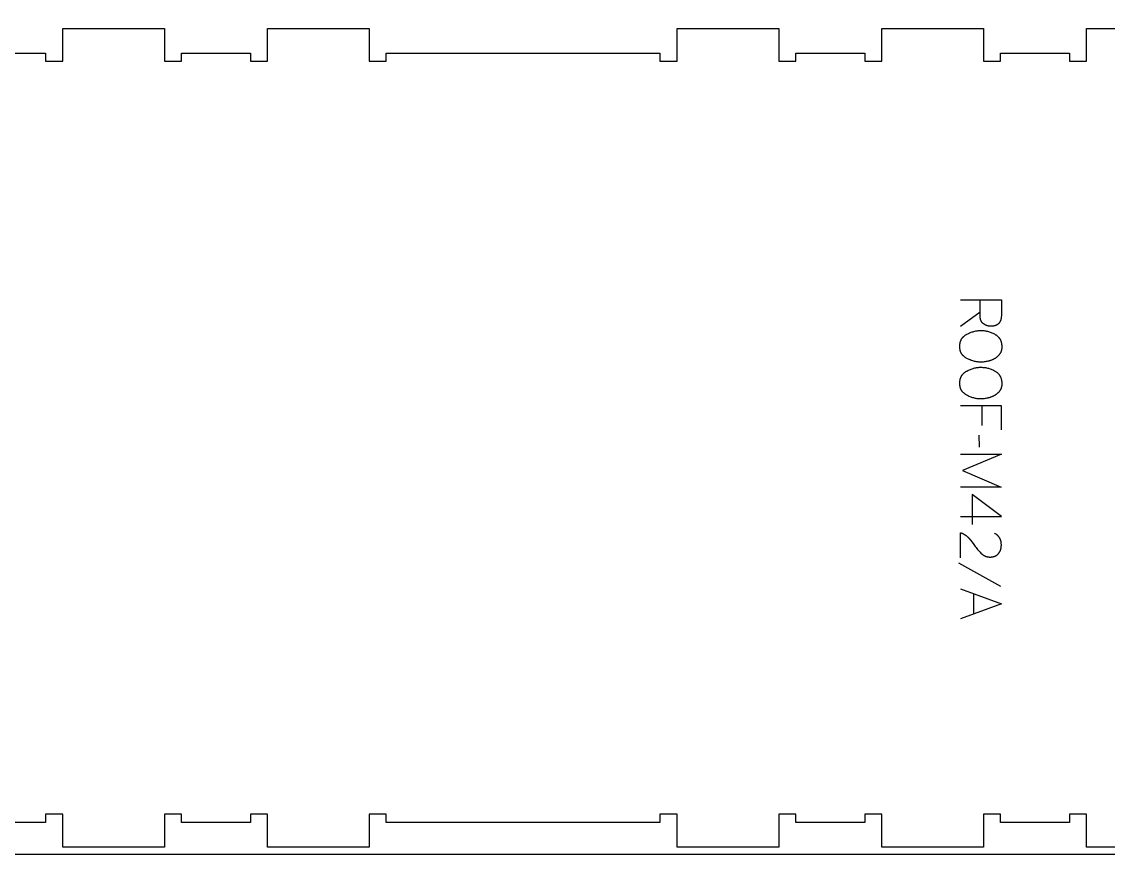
# Model space of a CAD drawing. Extents: x -10701 to -7518, y -84343 to -75479.
# Drawn here: x -9906 to -9110, y -77403 to -76793 of the extents above; entities that cross this region are included whole.
import ezdxf

# ---------------------------------------------------------------- set-up
doc = ezdxf.new("R2010")
doc.units = 0
for name, color, linetype in [('0_SHEET_SPRUCEPLY_2440X122', 1, 'CONTINUOUS'), ('1_ANYTOOL_1MMDEEP_LABELS_S', 2, 'CONTINUOUS'), ('4_ANYTOOL_CUTTHROUGH_OUTSI', 5, 'CONTINUOUS')]:
    doc.layers.add(name, color=color, linetype=linetype)

msp = doc.modelspace()

# ---------------------------------------------------------------- linework, layer by layer
at = {"layer": '0_SHEET_SPRUCEPLY_2440X122'}
msp.add_lwpolyline([(-10329.71, -76182.96), (-10329.71, -77402.96), (-7889.71, -77402.96), (-7889.71, -76182.96)], close=True, dxfattribs=at)
at = {"layer": '1_ANYTOOL_1MMDEEP_LABELS_S'}
for points in [[(-9218.02, -76996.92), (-9188.02, -76996.92), (-9188.02, -77008.28), (-9188.03, -77008.77), (-9188.05, -77009.24), (-9188.07, -77009.47), (-9188.09, -77009.7), (-9188.12, -77009.92), (-9188.14, -77010.14), (-9188.18, -77010.36), (-9188.21, -77010.57), (-9188.25, -77010.78), (-9188.3, -77010.99), (-9188.35, -77011.19), (-9188.4, -77011.38), (-9188.45, -77011.58), (-9188.51, -77011.76), (-9188.57, -77011.95), (-9188.64, -77012.13), (-9188.71, -77012.31), (-9188.79, -77012.48), (-9188.87, -77012.65), (-9188.95, -77012.81), (-9189.03, -77012.98), (-9189.12, -77013.13), (-9189.22, -77013.29), (-9189.32, -77013.44), (-9189.42, -77013.58), (-9189.52, -77013.73), (-9189.63, -77013.86), (-9189.74, -77014), (-9189.86, -77014.13), (-9189.98, -77014.26), (-9190.11, -77014.38), (-9190.24, -77014.5), (-9190.37, -77014.61), (-9190.5, -77014.72), (-9190.64, -77014.83), (-9190.79, -77014.93), (-9190.93, -77015.03), (-9191.09, -77015.13), (-9191.24, -77015.22), (-9191.4, -77015.31), (-9191.56, -77015.39), (-9191.73, -77015.47), (-9191.9, -77015.55), (-9192.07, -77015.62), (-9192.25, -77015.69), (-9192.43, -77015.75), (-9192.62, -77015.81), (-9192.81, -77015.87), (-9193, -77015.92), (-9193.2, -77015.97), (-9193.4, -77016.01), (-9193.61, -77016.05), (-9193.81, -77016.09), (-9194.03, -77016.12), (-9194.24, -77016.15), (-9194.46, -77016.18), (-9194.69, -77016.2), (-9194.91, -77016.22), (-9195.38, -77016.24), (-9195.86, -77016.25), (-9196.04, -77016.25), (-9196.22, -77016.24), (-9196.39, -77016.23), (-9196.56, -77016.22), (-9196.74, -77016.2), (-9196.91, -77016.19), (-9197.08, -77016.16), (-9197.25, -77016.14), (-9197.42, -77016.11), (-9197.59, -77016.07), (-9197.75, -77016.04), (-9197.92, -77016), (-9198.08, -77015.95), (-9198.25, -77015.91), (-9198.41, -77015.86), (-9198.58, -77015.8), (-9198.74, -77015.75), (-9198.9, -77015.69), (-9199.06, -77015.62), (-9199.22, -77015.55), (-9199.37, -77015.48), (-9199.53, -77015.41), (-9199.69, -77015.33), (-9199.84, -77015.25), (-9200, -77015.16), (-9200.15, -77015.07), (-9200.3, -77014.98), (-9200.45, -77014.89), (-9200.6, -77014.79), (-9200.75, -77014.68), (-9200.9, -77014.58), (-9201.05, -77014.47), (-9201.2, -77014.36), (-9201.34, -77014.24), (-9201.47, -77014.13), (-9201.6, -77014.01), (-9201.73, -77013.88), (-9201.85, -77013.76), (-9201.97, -77013.63), (-9202.09, -77013.5), (-9202.2, -77013.37), (-9202.3, -77013.24), (-9202.4, -77013.1), (-9202.5, -77012.96), (-9202.59, -77012.82), (-9202.68, -77012.68), (-9202.76, -77012.53), (-9202.84, -77012.39), (-9202.91, -77012.23), (-9202.98, -77012.08), (-9203.05, -77011.93), (-9203.11, -77011.77), (-9203.17, -77011.61), (-9203.22, -77011.45), (-9203.27, -77011.28), (-9203.31, -77011.11), (-9203.35, -77010.94), (-9203.38, -77010.77), (-9203.41, -77010.6), (-9203.44, -77010.42), (-9203.46, -77010.24), (-9203.47, -77010.06), (-9203.49, -77009.88), (-9203.56, -77007.96), (-9203.58, -77005.92), (-9203.58, -76996.96)], [(-9203.58, -77005.92), (-9218.06, -77016.38)], [(-9188.02, -77092.19), (-9188.02, -77074.53), (-9218.02, -77074.53)], [(-9201.99, -77089.02), (-9201.99, -77074.53)], [(-9204.14, -77104.83), (-9204.22, -77096.05)], [(-9218.02, -77109.98), (-9188.02, -77109.98), (-9216.39, -77121.98), (-9188.15, -77133.98), (-9218.02, -77133.98)], [(-9218.02, -77155.53), (-9187.98, -77155.58), (-9209.36, -77139.55)], [(-9209.36, -77139.55), (-9209.36, -77161.32)], [(-9217.98, -77185.75), (-9217.94, -77167.45), (-9217.48, -77167.59), (-9217.26, -77167.67), (-9217.03, -77167.76), (-9216.81, -77167.84), (-9216.6, -77167.93), (-9216.38, -77168.02), (-9216.17, -77168.12), (-9215.96, -77168.22), (-9215.75, -77168.32), (-9215.55, -77168.43), (-9215.34, -77168.54), (-9215.14, -77168.65), (-9214.94, -77168.77), (-9214.75, -77168.89), (-9214.56, -77169.02), (-9214.36, -77169.15), (-9214.18, -77169.28), (-9213.99, -77169.41), (-9213.81, -77169.55), (-9213.62, -77169.69), (-9213.45, -77169.84), (-9213.27, -77169.99), (-9213.09, -77170.14), (-9212.92, -77170.3), (-9212.75, -77170.46), (-9212.59, -77170.63), (-9212.42, -77170.79), (-9212.26, -77170.96), (-9212.1, -77171.14), (-9211.79, -77171.5), (-9210.57, -77172.97), (-9209.38, -77174.47), (-9208.22, -77175.97), (-9207.09, -77177.5), (-9206.53, -77178.25), (-9205.96, -77178.99), (-9205.39, -77179.7), (-9204.8, -77180.39), (-9204.21, -77181.05), (-9203.61, -77181.7), (-9203, -77182.32), (-9202.38, -77182.92), (-9202.22, -77183.06), (-9202.06, -77183.2), (-9201.9, -77183.34), (-9201.74, -77183.47), (-9201.57, -77183.6), (-9201.41, -77183.72), (-9201.24, -77183.84), (-9201.06, -77183.95), (-9200.89, -77184.06), (-9200.71, -77184.16), (-9200.53, -77184.26), (-9200.35, -77184.36), (-9200.17, -77184.45), (-9199.98, -77184.53), (-9199.79, -77184.61), (-9199.6, -77184.69), (-9199.41, -77184.76), (-9199.22, -77184.83), (-9199.02, -77184.89), (-9198.82, -77184.95), (-9198.62, -77185), (-9198.41, -77185.05), (-9198.21, -77185.09), (-9198, -77185.13), (-9197.79, -77185.16), (-9197.58, -77185.19), (-9197.36, -77185.22), (-9197.14, -77185.24), (-9196.92, -77185.26), (-9196.7, -77185.27), (-9196.48, -77185.27), (-9196.25, -77185.28), (-9196, -77185.27), (-9195.75, -77185.27), (-9195.51, -77185.25), (-9195.27, -77185.24), (-9195.04, -77185.21), (-9194.81, -77185.19), (-9194.58, -77185.16), (-9194.36, -77185.12), (-9194.14, -77185.08), (-9193.92, -77185.03), (-9193.71, -77184.98), (-9193.5, -77184.92), (-9193.3, -77184.86), (-9193.09, -77184.79), (-9192.9, -77184.72), (-9192.7, -77184.64), (-9192.51, -77184.56), (-9192.33, -77184.48), (-9192.15, -77184.39), (-9191.97, -77184.29), (-9191.79, -77184.19), (-9191.62, -77184.08), (-9191.46, -77183.97), (-9191.29, -77183.85), (-9191.13, -77183.73), (-9190.98, -77183.61), (-9190.82, -77183.48), (-9190.68, -77183.34), (-9190.53, -77183.2), (-9190.39, -77183.05), (-9190.25, -77182.9), (-9190.12, -77182.75), (-9189.99, -77182.59), (-9189.87, -77182.43), (-9189.75, -77182.26), (-9189.63, -77182.1), (-9189.52, -77181.93), (-9189.41, -77181.75), (-9189.3, -77181.58), (-9189.2, -77181.4), (-9189.11, -77181.22), (-9189.01, -77181.04), (-9188.93, -77180.85), (-9188.84, -77180.66), (-9188.76, -77180.47), (-9188.69, -77180.28), (-9188.61, -77180.09), (-9188.55, -77179.89), (-9188.48, -77179.69), (-9188.42, -77179.48), (-9188.37, -77179.28), (-9188.32, -77179.07), (-9188.27, -77178.86), (-9188.23, -77178.64), (-9188.19, -77178.43), (-9188.15, -77178.21), (-9188.12, -77177.99), (-9188.1, -77177.76), (-9188.07, -77177.54), (-9188.05, -77177.31), (-9188.04, -77177.07), (-9188.03, -77176.84), (-9188.02, -77176.36), (-9188.03, -77176), (-9188.04, -77175.64), (-9188.07, -77175.28), (-9188.1, -77174.94), (-9188.15, -77174.6), (-9188.2, -77174.26), (-9188.27, -77173.93), (-9188.34, -77173.61), (-9188.43, -77173.3), (-9188.47, -77173.15), (-9188.52, -77172.99), (-9188.57, -77172.84), (-9188.62, -77172.69), (-9188.68, -77172.54), (-9188.74, -77172.4), (-9188.8, -77172.25), (-9188.86, -77172.11), (-9188.93, -77171.97), (-9189, -77171.83), (-9189.07, -77171.69), (-9189.14, -77171.55), (-9189.22, -77171.42), (-9189.3, -77171.28), (-9189.38, -77171.15), (-9189.46, -77171.02), (-9189.55, -77170.89), (-9189.64, -77170.77), (-9189.73, -77170.64), (-9189.82, -77170.52), (-9189.92, -77170.4), (-9190.01, -77170.28), (-9190.11, -77170.16), (-9190.22, -77170.04), (-9190.32, -77169.92), (-9190.43, -77169.81), (-9190.54, -77169.7), (-9190.66, -77169.59), (-9190.77, -77169.48), (-9190.89, -77169.37), (-9191.01, -77169.27), (-9191.13, -77169.16), (-9191.39, -77168.96), (-9191.65, -77168.76), (-9191.93, -77168.57), (-9192.21, -77168.39), (-9192.5, -77168.21), (-9192.81, -77168.04), (-9193.12, -77167.88)], [(-9188.49, -77206.96), (-9219.26, -77189.78)], [(-9218.02, -77208.68), (-9188.02, -77219.56), (-9218.02, -77230.62)], [(-9208.46, -77212.15), (-9208.46, -77227.06)]]:
    msp.add_lwpolyline(points, dxfattribs=at)
for points in [[(-9187.68, -77031.38), (-9187.68, -77031.75), (-9187.7, -77032.11), (-9187.73, -77032.47), (-9187.77, -77032.82), (-9187.8, -77032.99), (-9187.82, -77033.16), (-9187.85, -77033.33), (-9187.89, -77033.5), (-9187.92, -77033.67), (-9187.96, -77033.83), (-9188, -77033.99), (-9188.05, -77034.15), (-9188.1, -77034.31), (-9188.15, -77034.47), (-9188.2, -77034.62), (-9188.26, -77034.77), (-9188.32, -77034.93), (-9188.38, -77035.08), (-9188.44, -77035.22), (-9188.51, -77035.37), (-9188.58, -77035.51), (-9188.65, -77035.66), (-9188.73, -77035.8), (-9188.81, -77035.94), (-9188.89, -77036.07), (-9188.98, -77036.21), (-9189.07, -77036.34), (-9189.16, -77036.48), (-9189.35, -77036.74), (-9189.54, -77036.99), (-9189.74, -77037.24), (-9189.95, -77037.48), (-9190.16, -77037.72), (-9190.38, -77037.95), (-9190.6, -77038.17), (-9190.83, -77038.39), (-9191.07, -77038.6), (-9191.32, -77038.81), (-9191.57, -77039.01), (-9191.82, -77039.2), (-9192.08, -77039.39), (-9192.35, -77039.58), (-9192.63, -77039.75), (-9192.91, -77039.93), (-9193.19, -77040.09), (-9193.48, -77040.25), (-9193.78, -77040.41), (-9194.07, -77040.56), (-9194.37, -77040.7), (-9194.68, -77040.84), (-9194.99, -77040.97), (-9195.3, -77041.09), (-9195.61, -77041.21), (-9195.93, -77041.33), (-9196.25, -77041.44), (-9196.58, -77041.54), (-9196.91, -77041.64), (-9197.24, -77041.73), (-9197.58, -77041.82), (-9197.92, -77041.9), (-9198.6, -77042.04), (-9199.28, -77042.17), (-9199.95, -77042.28), (-9200.61, -77042.36), (-9201.27, -77042.43), (-9201.92, -77042.48), (-9202.56, -77042.51), (-9203.19, -77042.52), (-9203.83, -77042.51), (-9204.47, -77042.48), (-9205.11, -77042.42), (-9205.74, -77042.35), (-9206.38, -77042.25), (-9207.02, -77042.13), (-9207.66, -77041.99), (-9208.29, -77041.83), (-9208.93, -77041.64), (-9209.57, -77041.44), (-9210.21, -77041.21), (-9210.84, -77040.96), (-9211.48, -77040.69), (-9212.12, -77040.4), (-9212.76, -77040.09), (-9213.39, -77039.76), (-9213.71, -77039.58), (-9214.01, -77039.4), (-9214.3, -77039.21), (-9214.59, -77039.01), (-9214.86, -77038.81), (-9215.13, -77038.61), (-9215.38, -77038.39), (-9215.62, -77038.17), (-9215.74, -77038.06), (-9215.86, -77037.95), (-9215.97, -77037.83), (-9216.08, -77037.72), (-9216.19, -77037.6), (-9216.3, -77037.48), (-9216.4, -77037.36), (-9216.5, -77037.23), (-9216.6, -77037.11), (-9216.7, -77036.98), (-9216.79, -77036.85), (-9216.88, -77036.73), (-9216.97, -77036.59), (-9217.05, -77036.46), (-9217.14, -77036.33), (-9217.22, -77036.19), (-9217.3, -77036.06), (-9217.37, -77035.92), (-9217.45, -77035.78), (-9217.52, -77035.64), (-9217.59, -77035.49), (-9217.65, -77035.35), (-9217.71, -77035.2), (-9217.78, -77035.05), (-9217.83, -77034.9), (-9217.89, -77034.75), (-9217.94, -77034.6), (-9217.99, -77034.45), (-9218.09, -77034.13), (-9218.17, -77033.81), (-9218.25, -77033.49), (-9218.31, -77033.16), (-9218.37, -77032.82), (-9218.41, -77032.47), (-9218.45, -77032.12), (-9218.47, -77031.77), (-9218.49, -77031.4), (-9218.49, -77031.03), (-9218.49, -77030.65), (-9218.47, -77030.28), (-9218.45, -77029.91), (-9218.41, -77029.54), (-9218.37, -77029.19), (-9218.31, -77028.84), (-9218.24, -77028.5), (-9218.17, -77028.16), (-9218.08, -77027.83), (-9217.99, -77027.51), (-9217.93, -77027.35), (-9217.88, -77027.19), (-9217.82, -77027.04), (-9217.76, -77026.88), (-9217.7, -77026.73), (-9217.64, -77026.58), (-9217.57, -77026.43), (-9217.5, -77026.29), (-9217.43, -77026.14), (-9217.35, -77026), (-9217.28, -77025.85), (-9217.2, -77025.71), (-9217.11, -77025.58), (-9217.03, -77025.44), (-9216.94, -77025.3), (-9216.85, -77025.17), (-9216.76, -77025.04), (-9216.66, -77024.91), (-9216.57, -77024.78), (-9216.47, -77024.65), (-9216.36, -77024.52), (-9216.26, -77024.4), (-9216.15, -77024.28), (-9216.04, -77024.16), (-9215.93, -77024.04), (-9215.81, -77023.92), (-9215.7, -77023.81), (-9215.58, -77023.69), (-9215.45, -77023.58), (-9215.33, -77023.47), (-9215.07, -77023.25), (-9214.8, -77023.05), (-9214.52, -77022.84), (-9214.23, -77022.65), (-9213.94, -77022.46), (-9213.63, -77022.27), (-9213.31, -77022.1), (-9212.66, -77021.76), (-9212.01, -77021.45), (-9211.36, -77021.16), (-9210.71, -77020.89), (-9210.06, -77020.64), (-9209.41, -77020.41), (-9208.76, -77020.21), (-9208.11, -77020.02), (-9207.46, -77019.86), (-9206.81, -77019.72), (-9206.16, -77019.6), (-9205.5, -77019.51), (-9204.85, -77019.43), (-9204.2, -77019.38), (-9203.55, -77019.34), (-9202.89, -77019.33), (-9202.2, -77019.34), (-9201.51, -77019.38), (-9200.83, -77019.44), (-9200.15, -77019.51), (-9199.48, -77019.62), (-9198.82, -77019.74), (-9198.16, -77019.89), (-9197.51, -77020.06), (-9196.86, -77020.25), (-9196.22, -77020.46), (-9195.59, -77020.7), (-9194.96, -77020.96), (-9194.33, -77021.24), (-9193.72, -77021.55), (-9193.11, -77021.88), (-9192.5, -77022.23), (-9192.2, -77022.41), (-9191.92, -77022.6), (-9191.64, -77022.8), (-9191.37, -77023), (-9191.11, -77023.21), (-9190.86, -77023.43), (-9190.62, -77023.65), (-9190.39, -77023.88), (-9190.28, -77024), (-9190.17, -77024.12), (-9190.06, -77024.24), (-9189.96, -77024.36), (-9189.86, -77024.49), (-9189.76, -77024.61), (-9189.66, -77024.74), (-9189.56, -77024.87), (-9189.47, -77025), (-9189.38, -77025.13), (-9189.29, -77025.27), (-9189.2, -77025.4), (-9189.12, -77025.54), (-9189.04, -77025.68), (-9188.96, -77025.82), (-9188.88, -77025.96), (-9188.81, -77026.1), (-9188.74, -77026.25), (-9188.6, -77026.55), (-9188.47, -77026.85), (-9188.36, -77027.16), (-9188.25, -77027.47), (-9188.15, -77027.79), (-9188.06, -77028.12), (-9187.98, -77028.46), (-9187.91, -77028.8), (-9187.85, -77029.15), (-9187.8, -77029.5), (-9187.75, -77029.86), (-9187.72, -77030.23), (-9187.7, -77030.61), (-9187.68, -77030.99)], [(-9187.68, -77058.33), (-9187.68, -77058.71), (-9187.7, -77059.07), (-9187.73, -77059.43), (-9187.77, -77059.78), (-9187.8, -77059.95), (-9187.82, -77060.12), (-9187.85, -77060.29), (-9187.89, -77060.46), (-9187.92, -77060.62), (-9187.96, -77060.79), (-9188, -77060.95), (-9188.05, -77061.11), (-9188.1, -77061.27), (-9188.15, -77061.42), (-9188.2, -77061.58), (-9188.26, -77061.73), (-9188.32, -77061.88), (-9188.38, -77062.03), (-9188.44, -77062.18), (-9188.51, -77062.33), (-9188.58, -77062.47), (-9188.65, -77062.61), (-9188.73, -77062.76), (-9188.81, -77062.89), (-9188.89, -77063.03), (-9188.98, -77063.17), (-9189.07, -77063.3), (-9189.16, -77063.43), (-9189.35, -77063.69), (-9189.54, -77063.95), (-9189.74, -77064.19), (-9189.95, -77064.44), (-9190.16, -77064.67), (-9190.38, -77064.9), (-9190.6, -77065.13), (-9190.83, -77065.35), (-9191.07, -77065.56), (-9191.32, -77065.77), (-9191.57, -77065.97), (-9191.82, -77066.16), (-9192.08, -77066.35), (-9192.35, -77066.53), (-9192.63, -77066.71), (-9192.91, -77066.88), (-9193.19, -77067.05), (-9193.48, -77067.21), (-9193.78, -77067.36), (-9194.07, -77067.51), (-9194.37, -77067.66), (-9194.68, -77067.79), (-9194.99, -77067.93), (-9195.3, -77068.05), (-9195.61, -77068.17), (-9195.93, -77068.29), (-9196.25, -77068.4), (-9196.58, -77068.5), (-9196.91, -77068.6), (-9197.24, -77068.69), (-9197.58, -77068.77), (-9197.92, -77068.86), (-9198.6, -77069), (-9199.28, -77069.13), (-9199.95, -77069.23), (-9200.61, -77069.32), (-9201.27, -77069.39), (-9201.92, -77069.44), (-9202.56, -77069.47), (-9203.19, -77069.48), (-9203.83, -77069.47), (-9204.47, -77069.43), (-9205.11, -77069.38), (-9205.74, -77069.3), (-9206.38, -77069.21), (-9207.02, -77069.09), (-9207.66, -77068.95), (-9208.29, -77068.79), (-9208.93, -77068.6), (-9209.57, -77068.4), (-9210.21, -77068.17), (-9210.84, -77067.92), (-9211.48, -77067.65), (-9212.12, -77067.36), (-9212.76, -77067.05), (-9213.39, -77066.71), (-9213.71, -77066.54), (-9214.01, -77066.35), (-9214.3, -77066.17), (-9214.59, -77065.97), (-9214.86, -77065.77), (-9215.13, -77065.56), (-9215.38, -77065.35), (-9215.62, -77065.13), (-9215.74, -77065.02), (-9215.86, -77064.9), (-9215.97, -77064.79), (-9216.08, -77064.67), (-9216.19, -77064.55), (-9216.3, -77064.43), (-9216.4, -77064.31), (-9216.5, -77064.19), (-9216.6, -77064.07), (-9216.7, -77063.94), (-9216.79, -77063.81), (-9216.88, -77063.68), (-9216.97, -77063.55), (-9217.05, -77063.42), (-9217.14, -77063.29), (-9217.22, -77063.15), (-9217.3, -77063.01), (-9217.37, -77062.87), (-9217.45, -77062.73), (-9217.52, -77062.59), (-9217.59, -77062.45), (-9217.65, -77062.3), (-9217.71, -77062.16), (-9217.78, -77062.01), (-9217.83, -77061.86), (-9217.89, -77061.71), (-9217.94, -77061.56), (-9217.99, -77061.4), (-9218.09, -77061.09), (-9218.17, -77060.77), (-9218.25, -77060.44), (-9218.31, -77060.11), (-9218.37, -77059.77), (-9218.41, -77059.43), (-9218.45, -77059.08), (-9218.47, -77058.72), (-9218.49, -77058.36), (-9218.49, -77057.99), (-9218.49, -77057.61), (-9218.47, -77057.23), (-9218.45, -77056.86), (-9218.41, -77056.5), (-9218.37, -77056.15), (-9218.31, -77055.8), (-9218.24, -77055.45), (-9218.17, -77055.12), (-9218.08, -77054.79), (-9217.99, -77054.47), (-9217.93, -77054.31), (-9217.88, -77054.15), (-9217.82, -77054), (-9217.76, -77053.84), (-9217.7, -77053.69), (-9217.64, -77053.54), (-9217.57, -77053.39), (-9217.5, -77053.24), (-9217.43, -77053.1), (-9217.35, -77052.95), (-9217.28, -77052.81), (-9217.2, -77052.67), (-9217.11, -77052.53), (-9217.03, -77052.4), (-9216.94, -77052.26), (-9216.85, -77052.13), (-9216.76, -77051.99), (-9216.66, -77051.86), (-9216.57, -77051.73), (-9216.47, -77051.61), (-9216.36, -77051.48), (-9216.26, -77051.36), (-9216.15, -77051.24), (-9216.04, -77051.12), (-9215.93, -77051), (-9215.81, -77050.88), (-9215.7, -77050.76), (-9215.58, -77050.65), (-9215.45, -77050.54), (-9215.33, -77050.43), (-9215.07, -77050.21), (-9214.8, -77050), (-9214.52, -77049.8), (-9214.23, -77049.6), (-9213.94, -77049.41), (-9213.63, -77049.23), (-9213.31, -77049.06), (-9212.66, -77048.72), (-9212.01, -77048.41), (-9211.36, -77048.12), (-9210.71, -77047.85), (-9210.06, -77047.6), (-9209.41, -77047.37), (-9208.76, -77047.17), (-9208.11, -77046.98), (-9207.46, -77046.82), (-9206.81, -77046.68), (-9206.16, -77046.56), (-9205.5, -77046.46), (-9204.85, -77046.39), (-9204.2, -77046.33), (-9203.55, -77046.3), (-9202.89, -77046.29), (-9202.2, -77046.3), (-9201.51, -77046.34), (-9200.83, -77046.39), (-9200.15, -77046.47), (-9199.48, -77046.57), (-9198.82, -77046.7), (-9198.16, -77046.84), (-9197.51, -77047.01), (-9196.86, -77047.21), (-9196.22, -77047.42), (-9195.59, -77047.66), (-9194.96, -77047.92), (-9194.33, -77048.2), (-9193.72, -77048.51), (-9193.11, -77048.83), (-9192.5, -77049.18), (-9192.2, -77049.37), (-9191.92, -77049.56), (-9191.64, -77049.76), (-9191.37, -77049.96), (-9191.11, -77050.17), (-9190.86, -77050.39), (-9190.62, -77050.61), (-9190.39, -77050.84), (-9190.28, -77050.96), (-9190.17, -77051.08), (-9190.06, -77051.2), (-9189.96, -77051.32), (-9189.86, -77051.44), (-9189.76, -77051.57), (-9189.66, -77051.7), (-9189.56, -77051.83), (-9189.47, -77051.96), (-9189.38, -77052.09), (-9189.29, -77052.22), (-9189.2, -77052.36), (-9189.12, -77052.5), (-9189.04, -77052.63), (-9188.96, -77052.78), (-9188.88, -77052.92), (-9188.81, -77053.06), (-9188.74, -77053.21), (-9188.6, -77053.5), (-9188.47, -77053.81), (-9188.36, -77054.11), (-9188.25, -77054.43), (-9188.15, -77054.75), (-9188.06, -77055.08), (-9187.98, -77055.42), (-9187.91, -77055.76), (-9187.85, -77056.11), (-9187.8, -77056.46), (-9187.75, -77056.82), (-9187.72, -77057.19), (-9187.7, -77057.56), (-9187.68, -77057.95)]]:
    msp.add_lwpolyline(points, close=True, dxfattribs=at)
at = {"layer": '4_ANYTOOL_CUTTHROUGH_OUTSI', "color": 5}
for points in [[(-9938.56, -76816.21), (-9888.06, -76816.21), (-9888.06, -76822.21), (-9875.56, -76822.21), (-9875.56, -76798.21), (-9801.06, -76798.21), (-9801.06, -76822.21), (-9788.56, -76822.21), (-9788.56, -76816.21), (-9738.06, -76816.21), (-9738.06, -76822.21), (-9725.56, -76822.21), (-9725.56, -76798.21), (-9651.06, -76798.21), (-9651.06, -76822.21), (-9638.56, -76822.21), (-9638.56, -76816.21), (-9438.06, -76816.21), (-9438.06, -76822.21), (-9425.56, -76822.21), (-9425.56, -76798.21), (-9351.06, -76798.21), (-9351.06, -76822.21), (-9338.56, -76822.21), (-9338.56, -76816.21), (-9288.06, -76816.21), (-9288.06, -76822.21), (-9275.56, -76822.21), (-9275.56, -76798.21), (-9201.06, -76798.21), (-9201.06, -76822.21), (-9188.56, -76822.21), (-9188.56, -76816.21), (-9138.06, -76816.21), (-9138.06, -76822.21), (-9125.56, -76822.21), (-9125.56, -76798.21), (-9051.06, -76798.21)], [(-9051.06, -77397.71), (-9125.56, -77397.71), (-9125.56, -77373.71), (-9138.06, -77373.71), (-9138.06, -77379.71), (-9188.56, -77379.71), (-9188.56, -77373.71), (-9201.06, -77373.71), (-9201.06, -77397.71), (-9275.56, -77397.71), (-9275.56, -77373.71), (-9288.06, -77373.71), (-9288.06, -77379.71), (-9338.56, -77379.71), (-9338.56, -77373.71), (-9351.06, -77373.71), (-9351.06, -77397.71), (-9425.56, -77397.71), (-9425.56, -77373.71), (-9438.06, -77373.71), (-9438.06, -77379.71), (-9638.56, -77379.71), (-9638.56, -77373.71), (-9651.06, -77373.71), (-9651.06, -77397.71), (-9725.56, -77397.71), (-9725.56, -77373.71), (-9738.06, -77373.71), (-9738.06, -77379.71), (-9788.56, -77379.71), (-9788.56, -77373.71), (-9801.06, -77373.71), (-9801.06, -77397.71), (-9875.56, -77397.71), (-9875.56, -77373.71), (-9888.06, -77373.71), (-9888.06, -77379.71), (-9938.56, -77379.71)]]:
    msp.add_lwpolyline(points, dxfattribs=at)

doc.saveas('drawing.dxf')
